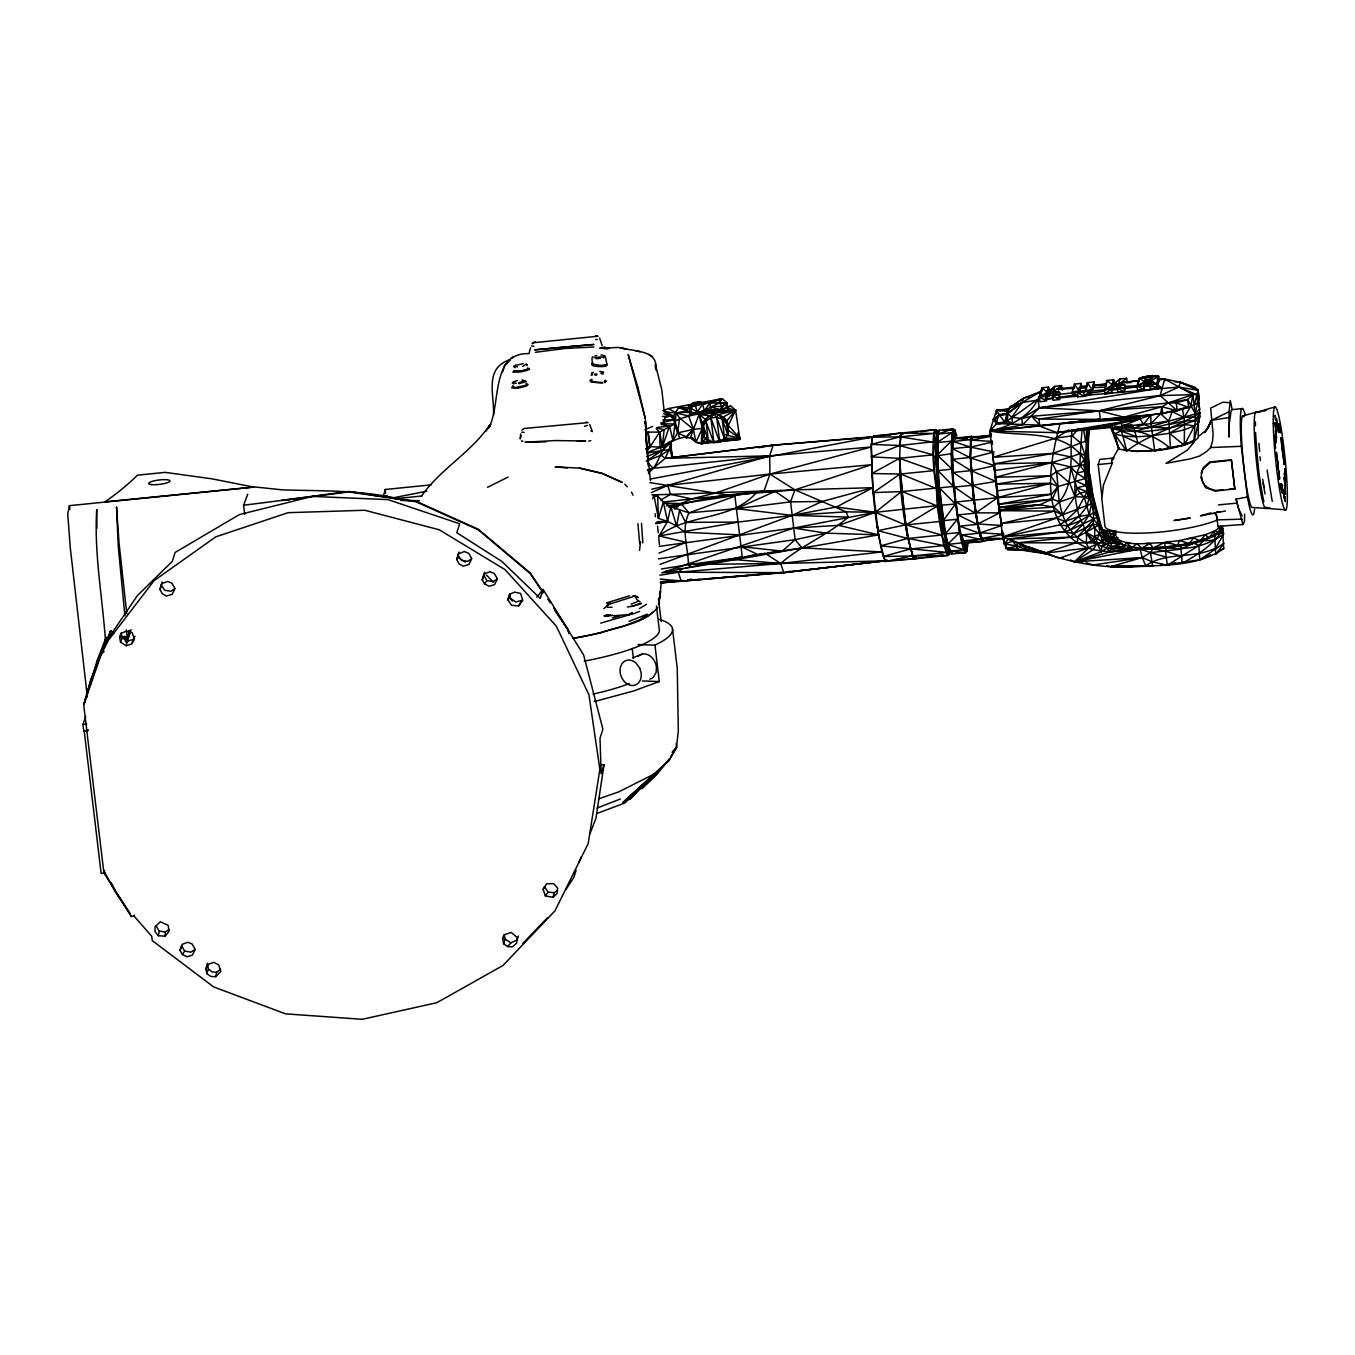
<?xml version="1.0" encoding="UTF-8"?>
<svg xmlns="http://www.w3.org/2000/svg" width="1355" height="1355" viewBox="0 0 1355 1355"><rect width="100%" height="100%" fill="white"/><g stroke="black" fill="none" stroke-linecap="round" stroke-linejoin="round"><path stroke-width="1.5" d="M727.974 409.125L727.025 402.858L722.215 398.709L668.591 408.516L663.205 410.616L673.452 416.019L674.485 423.996L677.602 432.889L686.02 436.75L686.274 437.919L690.474 437.885L695.911 442.255L701.246 443.746L739.898 439.393L735.63 410.277C720.132 410.108 693.828 416.019 704.261 436.92C709.901 445.592 724.197 444 727.686 434.21C734.647 403.959 689.881 413.394 675.298 421.049L672.978 440.697L662.307 447.218L646.403 446.439M908.257 539.476L913.677 558.887L885.459 561.461C873.416 524.029 871.993 483.515 871.367 444.372L899.703 436.903L901.702 432.973L903.074 434.244L900.939 433.041C897.45 474.657 901.532 518.931 913.677 558.887L915.303 557.447L914.71 558.785L947.704 555.465L950.888 552.772L952.006 552.755L951.447 554.043L965.573 552.62L966.945 551.231L967.927 542M996.552 414.24L996.569 410.159L1008.899 409.108M1008.916 409.329L996.569 410.159L989.878 430.992L998.347 504.297L1052.327 499.114L1059.796 501.909L1074.938 496.608L1079.85 493.051L1087.117 491.662L1084.203 459.464L1085.948 455.924L1088.641 429.298M956.952 436.174L954.818 430.06L953.056 428.858L938.93 430.28L937.711 434.074L939.388 521.523L943.842 545.608L947.704 555.465L950.888 552.772L880.598 545.879L907.579 538.443L899.991 474.047L871.892 473.522L871.807 469.355M1059.644 395.999L1059.678 392.476L1058.475 391.663L1047.195 392.188L1039.387 397.151L1039.979 401.724L1044.993 401.165M993.74 453.722L993.063 457.296L999.245 510.649L1053.75 507.041C1077.293 488.376 1068.722 455.941 1072.093 429.823M938.93 430.28L935.238 441.527L899.466 445.507L871.214 456.889L899.432 458.329C902.718 490.9 902.82 524.605 912.931 555.906L945.926 552.586L945.858 535.225L939.354 487.851L953.497 486.428L973.652 500.232L979.326 533.192L982.324 541.475L983.713 540.239L961.457 535.022L959.594 532.515C955.021 498.403 948.06 463.105 953.056 428.858L937.711 434.074C938.558 458.227 935.119 482.177 937.321 506.059C938.659 522.878 946.755 538.121 951.447 554.043C942.47 533.294 942.572 509.903 939.354 487.851L937.982 470.591L952.108 469.169C955.563 496.895 957.443 525.842 965.573 552.62L956.461 552.637M1087.98 432.804L1088.946 498.742L1086.998 506.33L1079.156 516.323L1067.452 525.842L1064.234 531.634L1008.357 539.036L1002.632 537.003L994.655 465.663L970.637 457.956L952.514 448.641L951.244 441.154L937.118 442.577L937.287 443.508L935.238 441.527L933.731 433.481L934.984 429.62L939.049 431.449L937.711 434.074L951.837 432.651L954.056 438.207L952.514 448.641L953.497 486.428L937.982 470.591L935.441 458.955L936.339 431.822L934.984 429.62L901.702 432.973L899.466 445.507L933.239 454.84L935.441 458.955L939.32 505.618L942.436 527.756L948.686 553.263L947.704 555.465L912.931 555.906L914.71 558.785L922.806 557.667M1027.513 550.384L1007.459 549.588L1004.411 543.931L1008.357 539.036L1077.462 536.987L1085.897 532.261L1093.163 524.216C1095.06 497.116 1090.165 468.678 1080.917 443.136L1082.154 429.687M1046.737 397.32L1046.805 393.678L1051.48 393.204L1059.017 394.949L1059.61 399.522L1052.92 400.267L1052.327 395.694L1054.884 386.327L1061.575 385.582L1062.168 390.155M1048.668 554.246L1017.995 549.52L1016.453 545.929L1018.045 542.779L1085.931 542.881L1091.486 541.17L1094.637 536.546L1094.789 528.01L1093.163 524.216L1073.753 533.616L1070.416 537.291L1018.045 542.779L1008.357 539.036C1047.161 556.549 1089.03 569.015 1132.035 566.813C1162.81 564.747 1197.498 567.186 1223.751 548.538L1222.362 526.722L1220.77 527.502L1221.058 529.399C1203.765 546.556 1175.734 545.828 1152.902 548.741C1124.955 549.774 1093.502 558.87 1070.416 537.291C1040.843 508.125 1050.413 459.43 1060.186 423.387L989.878 430.992L991.03 436.7M1161.133 565.442L1199.717 559.784L1223.988 543.203L1215.825 554.534L1214.402 531.109L1219.602 527.586L1221.058 529.399L1223.142 529.178C1213.809 544.846 1197.786 554.551 1182.237 563.307L1180.628 545.743L1152.902 548.741L1150.463 552.637L1142.13 557.566L1110.643 566.661L1106.713 565.831M706.904 442.238L701.246 443.746L702.28 428.434L699.078 414.495C687.984 409.346 674.756 415.629 663.205 410.616L674.654 419.728L679.651 438.326L686.02 436.75L693.438 429.349L699.078 414.495L711.646 411.818L735.63 410.277L728.312 425.385L727.686 434.21L725.636 434.769L739.949 438.41L737.747 432.838M1088.878 429.247L1087.997 453.281L1089.437 481.025M1111.269 425.318L1118.874 449.064L1114.471 433.939L1109.999 425.402L1118.874 449.064C1143.637 453.84 1170.449 450.69 1193.992 441.493L1195.415 416.849L1192.942 394.61L1164.707 379.078L1157.255 379.298M921.027 431.635L934.984 429.62L938.524 431.313L933.731 433.481C929.97 473.573 940.777 512.596 949.686 551.214L965.573 552.62L965.844 542.068L967.792 545.709M1114.166 383.821L1113.641 379.739L1106.95 380.501L1104.444 389.85L1104.969 393.915L1111.642 393.17L1111.845 386.395L1116.537 385.904L1125.294 388.953M1152.309 375.437L1149.904 384.752L1150.446 388.817L1157.119 388.072L1156.594 384.007L1150.632 382.042L1144.382 382.737L1144.179 389.512L1137.489 390.274L1136.964 386.209L1139.064 378.485L1147.905 375.826L1158.61 376.334L1159.169 380.349L1157.627 386.141M1150.446 388.817L1150.632 382.042L1144.704 381.517L1139.064 378.485L1138.268 384.38M933.138 442.12L900.465 436.852L900.939 433.041L874.06 435.971L872.366 437.157L871.367 444.372L899.466 445.507M1198.464 418.356L1198.176 437.817L1193.992 441.493L1199.954 416.341L1198.142 390.308L1195.093 387.242L1180.357 382.178L1164.707 379.078L1158.406 379.705M726.805 408.194L727.025 402.858C713.577 402.774 698.841 402.52 686.917 409.498L678.72 407.415L673.452 416.019L662.358 416.51M669.522 441.832L672.978 440.697L677.602 432.889L693.438 429.349L702.28 428.434L704.261 436.92L702.923 425.877L706.006 421.032L710.918 417.984L713.763 414.105L716.71 417.306L724.603 439.054L722.215 419.169L723.502 416.866L735.63 410.277L699.078 414.495L702.635 423.607L702.297 431.534L704.956 419L699.078 414.495L718.98 410.446L730.633 405.958L735.63 410.277L726.839 420.812L727.686 434.21L722.215 419.169L718.811 414.495L716.71 417.306L719.691 442.103L720.995 439.46M991.335 434.515L989.878 430.992C1021.06 437.106 1064.149 428.62 1084.203 459.464C1071.111 475.148 1074.159 497.963 1079.156 516.323C1082.882 524.927 1088.404 532.803 1085.931 542.881L1088.726 547.86L1074.363 561.868L1070.619 560.005M165.107 936.17L168.985 931.427L168.206 925.38L160.381 921.773L154.944 926.905L155.063 931.664L158.383 935.746L165.107 936.17L165.31 931.969L169.138 929.411M385.193 493.339L385.362 489.477L431.483 484.836M591.644 373.286L592.677 374.336M1151.699 380.941L1151.902 376.995L1156.509 375.521L1159.169 380.349L1156.594 384.007L1149.904 384.752L1157.119 388.072M1242.518 408.6L1231.881 409.633L1231.136 410.819L1229.205 424.318L1229.104 437.123L1229.053 411.734L1230.272 400.521L1232.203 409.684M1002.243 531.245L1002.632 537.003L1064.234 531.634L1073.753 533.616L1082.831 524.453L1089.234 514.934L1091.453 503.874L1087.117 491.662L1084.661 471.269L1079.85 465.426L1080.917 443.136L1072.228 435.87L1055.968 438.088L993.063 457.296L1053.309 453.349L1070.738 456.906L1080.511 453.468L1085.948 455.924L1091.453 503.874L1093.773 512.647L1097.415 517.17L1106.188 538.68L1116.639 542.373C1147.465 555.415 1190.791 545.913 1220.415 532.718L1223.633 533.921L1215.926 547.894C1193.755 559.225 1166.384 551.4 1145.805 565.729L1110.643 566.661L1114.589 565.746M1145.449 381.771L1145.669 377.943L1147.905 375.826L1151.902 376.995L1158.61 376.334L1156.594 384.007L1150.971 380.823L1144.704 381.517L1136.964 386.209L1144.179 389.512L1143.654 385.447L1145.669 377.943L1151.902 376.995L1149.548 379.857M1102.784 531.583L1106.07 532.972L1107.611 539.764L1101.7 546.268L1101.361 551.79L1074.363 561.868L1082.781 561.664M661.155 583.463L659.834 597.098M1197.905 394.102L1198.142 390.308L1180.357 382.178L1174.514 381.72M1219.602 527.586L1219.314 532.024L1220.415 532.718L1215.215 534.954M953.056 428.858L954.056 438.207L971.687 436.429L970.654 439.647L970.637 457.956L973.652 500.232L970.248 457.482L970.654 439.647L971.687 436.429L973.178 437.445M939.472 487.935C935.136 478.027 931.224 465.68 937.372 455.788L951.346 453.654L952.599 459.26L970.248 457.482L971.399 437.75L990.403 435.209M520.642 433.939L520.269 438.935L520.998 435.412M530.55 347.778L528.958 353.638C490.188 352.402 501.265 404.857 488.884 427.807L489.917 424.572C471.76 452.13 440.646 468.762 421.541 495.913M1048.109 392.882L1048.584 387.039L1041.91 387.784L1039.387 397.151L1046.67 400.978L1046.077 396.388L1048.584 387.039L1049.177 391.612M1087.472 446.185L1089.115 429.772M942.894 430.213L954.818 430.06L954.056 438.207L970.654 439.647L953.022 441.425L951.837 432.651L937.118 442.577L937.863 435.175L936.339 431.822L939.049 431.449M971.399 437.75L970.536 447.15L992.131 451.537M1085.948 455.924L1086.591 429.738M1113.285 383.431L1113.641 379.739L1111.117 389.105L1111.642 393.17M1089.183 428.231C1084.847 451.655 1091.91 475.419 1088.946 498.742L1084.237 497.133L1074.938 496.608L1062.405 514.832L1056.29 518.152L1002.632 537.003L1004.411 543.931L1016.453 545.929L1030.223 551.163L1037.998 551.807M900.177 438.224L900.533 434.582M668.591 408.516L676.145 412.97L675.298 421.049L673.452 416.019M639.543 550.418L640.542 541.695M1084.254 395.474L1178.799 387.056L1198.142 390.308L1199.124 398.522L1197.752 402.825L1188.606 407.313L1162.692 413.529L989.878 430.992C1011.541 426.452 1034.712 414.291 1040.843 391.46L1021.992 402.587L1007.866 413.715L1007.053 420.694L1004.749 422.794L996.67 423.573L989.878 430.992L1056.968 432.685L1150.954 423.658L1168.671 421.134L1200.09 412.733L1195.347 420.406C1169.246 430.128 1139.657 434.921 1112.235 428.773L1110.626 425.335M1116.689 536.529L1116.639 542.373L1110.609 542.728L1101.7 546.268L1091.486 541.17L1085.897 532.261L1100.599 524.063L1091.385 489.646L1088.709 471.117M659.309 600.214L660.393 591.745L658.564 604.584L660.562 591.678M1079.867 393.035L1081.104 383.397L1074.43 384.143L1072.364 391.866L1072.94 395.88M677.602 432.889L679.566 417.967L676.145 412.97L687.324 411.226L690.322 412.411L688.696 416.002L693.438 429.349L695.911 442.255L701.975 443.017L712.51 442.018M659.224 546.37L793.657 528.06L875.398 512.309L941.319 505.195L943.503 521.387L941.623 535.022L945.722 544.49L948.178 545.557L948.686 553.263L949.686 551.214L963.828 549.791L964.692 543.253L961.457 535.022L979.326 533.192L1001.836 525.469L1001.21 521.878M1086.845 386.598L1087.371 382.686L1094.044 381.941L1094.586 386.006M1093.011 389.766L1094.044 381.941L1090.927 393.069M1040.809 395.745L1041.91 387.784L1047.195 392.188L1051.48 393.204L1061.575 385.582L1058.509 390.172M1106.103 386.243L1106.95 380.501L1112.252 384.905L1116.537 385.904L1126.632 378.282L1127.157 382.347L1112.252 384.905L1104.444 389.85L1111.117 389.105L1104.969 393.915M600.011 764.898L603.991 764.83L595.98 818.183L590.035 833.664M512.478 386.26L515.205 387.564L525.52 385.379M728.312 425.385L739.949 438.41L701.975 443.017L703.77 432.99L702.28 428.434L695.911 442.255L692.337 437.58M158.383 935.746L159.229 931.054L156.028 925.668M648.757 472.573C658.344 465.375 659.75 452.926 666.643 444.05M1192.959 440.595L1184.27 445.236L1154.697 450.707L1150.954 423.658L1160.574 413.732L1161.879 406.771L1168.501 402.842L1192.942 394.61L1196.753 394.627L1198.142 390.308L1197.956 401.91L1195.076 413.309L1187.674 399.556L1192.942 394.61L1160.1 395.626L1039.234 407.787L1021.755 418.526L1011.812 417.289L1007.866 413.715L999.38 415.121L993.08 419.339L996.67 423.573L1039.658 425.131L1039.014 419.068L1031.629 416.273L1021.755 418.526L1022.517 424.877L989.878 430.992M206.807 973.618L208.399 969.028L207.349 963.32L205.943 968.859L206.807 973.618L210.838 976.464L215.75 976.701L216.58 972.314L220.56 969.13M1114.809 426.198C1137.777 429.823 1163.454 429.112 1184.151 417.509L1190.706 406.297L1192.942 394.61M689.153 411.683L689.966 407.601L688.492 405.721L696.351 404.84M1118.857 384.43L1124.752 384.837L1124.599 391.714L1117.909 392.459L1117.384 388.394L1119.941 379.044L1126.632 378.282M120.544 642.202L122.136 637.629L121.103 632.954L119.663 637.443L120.544 642.202L126.184 645.759L127.133 641.118L133.264 639.509L135.009 636.274M1088.082 465.866L1088.268 439.511M1147.583 377.3L1147.905 375.826M726.839 420.812L727.957 430.162L739.949 438.41L723.13 439.325M1194.653 404.434L1196.753 394.627L1178.799 387.056L1160.1 395.626L1099.295 410.802L1039.014 419.068L1100.328 419.356L1099.295 410.802L1039.234 407.787L1022.517 424.877M663.848 422.591L664.865 417.967M1079.85 465.426L1070.636 466.984L1056.51 471.608L1050.701 475.757L995.349 477.282L1052.039 462.546L1070.636 466.984L1076.869 487.8L1074.938 496.608L1069.603 482.973L1056.51 471.608L1052.039 462.546L993.842 463.884L994.621 470.524L1052.039 462.546L1070.738 456.906L1079.85 465.426L1084.288 464.765L1088.946 498.742M1158.457 379.807L1164.707 379.078L1160.1 395.626L1177.173 410.7L1188.606 407.313L1187.674 399.556L1168.501 402.842L1099.295 410.802L1031.629 416.273L1039.658 425.131L1039.014 425.893L1056.968 432.685L1140.063 418.78L1150.818 415.07L1177.173 410.7L1176.242 402.943L1187.674 399.556M1244.635 514.206L1244.449 521.489L1242.908 524.487L1218.213 526.316M482.245 579.788L484.362 573.859L489.968 571.725L494.304 573.47L497.421 578.805L494.575 584.598L489.24 586.258L484.633 584.039L482.245 579.788L484.633 572.2M1145.229 385.582L1144.907 386.802L1144.382 382.737L1136.964 386.209L1151.902 386.073M1088.488 395.27L1084.661 396.287L1083.373 392.273L1085.355 390.189L1087.371 382.686L1091.944 389.664L1083.373 392.273L1072.364 391.866L1074.532 396.558L1074.007 392.493L1091.944 389.664M160.026 589.476L161.685 583.734L167.58 581.43L171.916 583.175L175.015 588.51L172.187 594.303L166.496 596.031L162.244 593.744L160.026 589.476L162.177 581.922M456.804 559.581L458.447 553.856L464.342 551.553L468.678 553.297L471.794 558.633L468.949 564.425L463.274 566.136L459.006 563.866L456.804 559.581L458.938 552.044M506.448 363.208L506.109 364.393L510.276 359.549C484.057 367.967 494.236 393.865 493.576 414.766M652.704 498.911L653.872 494.914L657.666 496.032L663.357 502.061L670.793 506.787L688.967 512.868L736.544 508.633L790.592 501.875L822.028 501.502L872.891 487.681L871.248 446.981L872.349 437.089L874.585 436.581L773.129 445.185L665.22 458.346L653.161 468.322L647.538 470.066L653.161 468.322L769.708 455.856L871.248 446.981L769.911 474.081L715.982 492.864L691.711 498.911L663.831 501.977M1194.263 441.849L1187.387 450.114L1166.028 463.359L1190.554 458.803L1199.683 455.991L1206.644 451.452L1210.625 447.557L1212.59 440.951L1213.115 434.007L1210.642 408.126L1222.82 402.232L1229.544 402.689M513.85 370.813L521.997 370.694L528.162 368.831L527.62 367.916M507.82 599.706L509.582 593.846L510.564 598.487L515.865 601.993L521.743 600.384L518.677 605.956L511.513 605.295L507.82 599.706L510.158 594.032L514.561 592.084L520.642 593.456L522.793 600.417L518.677 605.956M554.331 892.691L548.064 892.166L544.507 886.509L543.152 889.388L545.354 895.875L552.942 897.315L554.331 892.691L557.159 890.37M90.819 682.886L90.463 684.089L97.103 660.41L106.283 637.324L100.931 653.889L104.149 651.569M502.553 372.066L504.788 364.851M518.338 936.085L517.17 939.879L510.954 942.843L507.6 946.569L503.586 943.724L502.705 938.964L504.145 934.476L505.178 939.151L503.586 943.724M105.097 502.061L105.063 501.858A1047.229 215.038 -6.9 0 0 137.38 475.182L165.191 472.37L212.244 478.874L253.656 487.106L69.427 505.652L67.75 513.918L70.291 547.911L87.364 697.012M104.691 870.52L104.284 871.773L116.818 894.215L130.402 913.744M131.164 916.488L103.912 872.874L83.722 705.007L100.863 655.295L108.298 640.407L154.047 580.685L215.767 536.851L288.107 512.681L364.817 510.259L439.257 529.788L505.025 569.608L556.397 626.247L588.951 694.827L599.859 769.403L588.206 843.538L554.974 910.831L503.027 965.454L436.886 1002.683L362.259 1019.299L285.583 1013.862L213.514 986.863L152.251 940.607L151.726 936.305L134.145 916.2L131.164 916.488L131.537 915.37M134.145 916.2L134.501 915.065M383.109 496.506L385.362 489.477L385.464 493.44M671.47 444.034L665.22 458.346L661.105 455.246L646.233 461.123L661.934 450.639L670.877 442.78L672.029 457.025L669.743 449.403L670.877 442.78L667.812 442.391M603.991 764.83L601.112 773.756L600.028 738.187L602.89 729.142L583.666 655.058L543.118 589.459L536.817 597.165M576.095 870.317L573.792 877.515L565.78 889.744M941.319 505.195L955.377 504.026L954.428 487.072L972.06 485.293L971.467 470.778L994.655 465.663M992.131 441.442L971.247 440.087L972.263 436.886L990.895 435.853M1040.843 391.46L1023.381 398.251L1021.992 402.587L1011.812 417.289L1012.541 423.37L1004.749 422.794L1007.409 413.682L999.329 414.579C985.339 442.916 1039.133 395.796 1038.099 399.996L1039.234 407.787L1161.896 387.869L1156.696 384.295M1098.194 464.545L1099.854 459.396L1113.979 457.973L1111.625 460.7L1112.32 463.122L1103.478 484.921L1102.005 497.488L1098.194 464.545L1112.32 463.122M1143.772 385.921L1147.905 385.362L1149.785 379.536L1153.241 381.924M1178.799 387.056L1180.357 382.178L1187.725 385.853M543.118 589.459L540.222 598.402L501.892 561.444L456.821 532.752L459.684 523.792L387.92 499.605L312.395 496.438L239.445 514.561L175.151 552.434L172.271 561.41L137.312 595.675L107.638 639.526L110.653 630.719L113.752 633.158M710.647 412.75L720.826 409.346L721.792 406.348L727.025 402.858M1210.659 420.507L1208.558 427.045L1204.68 432.702L1210.777 422.37M1130.222 542.762L1126.276 542.61L1124.531 546.455L1112.048 546.895L1085.897 532.261L1096.957 543.44L1101.361 551.79L1106.798 547.996L1111.354 533.87L1116.232 531.109L1102.885 530.906M126.879 641.779L131.029 629.787M690.474 437.885L693.438 429.349L679.566 417.967M650.214 479.077L872.349 437.089L773.129 445.185L769.708 455.856L769.911 474.081L764 491.103L666.592 505.838M126.184 645.759L131.74 643.896L133.264 639.509M1222.362 526.722L1223.633 533.921C1207.999 545.98 1186.116 550.638 1166.689 547.674L1165.469 551.163L1167.316 565.255L1175.378 562.867M661.46 568.981L688.459 564.612L716.609 562.579L742.218 556.583L734.952 496.218L688.967 512.868C680.837 529.28 688.12 547.403 688.459 564.612L691.626 567.186L878.565 534.869L876.939 522.64M87.923 730.819L83.773 731.243L82.943 724.4L85.721 716.626M83.773 731.243L88.278 729.854M180.046 950.312L182.163 944.384L187.769 942.25L192.122 943.995L195.222 949.33L192.376 955.123L187.058 956.766L182.434 954.564L180.046 950.312L181.672 945.807L184.653 951.075L190.936 952.142L194.764 949.584M1006.765 416.256L1004.648 422.201L996.653 422.929L995.061 419.068L999.329 414.579L1004.648 422.201L1007.629 417.289M661.088 582.921L783.766 572.657L887.186 560.36L884.951 560.868L881.919 551.908L801.872 547.877L795.131 539.646L790.592 501.875L794.894 489.883L871.434 464.748L769.911 474.081L667.761 485.378L651.772 489.274M126.659 641.525L130.232 631.684M98.492 659.953L90.429 681.074L84.095 703.872L91.412 678.211L110.653 630.719M244.679 514.443L243.578 505.246L247.762 494.202M578.907 862.712L581.126 856.902M1047.025 553.467L1059.559 558.209L1088.726 547.86L1102.479 541.204L1103.969 538.426L1099.633 523.284L1102.953 530.364L1096.635 539.087L1096.957 543.44L1093.197 549.656L1074.363 561.868L1109.762 551.942L1112.048 546.895L1110.609 542.728L1107.458 536.36L1102.716 532.261M1201.123 473.606L1203.697 467.255L1210.371 461.886L1231.39 459.836L1234.879 488.85L1215.113 491.12L1205.713 487.427L1202.478 482.058L1201.665 476.994M1101.7 546.268L1111.219 549.08L1124.531 546.455L1119.078 540.713L1116.639 542.373L1115.876 538.037C1133.932 550.282 1157.898 537.901 1177.461 545.472L1179.527 540.577L1205.476 534.632L1214.402 531.109L1219.314 532.024L1223.142 529.178L1220.77 527.502M1234.727 489.206L1231.39 459.836M994.096 451.926L970.637 457.956L975.38 513.139L977.751 523.995L1001.836 525.469L999.245 510.649L1039.742 504.771L1052.327 499.114L1058.035 486.564L1056.51 471.608M119.663 637.443L121.679 633.141L126.083 631.193L132.163 632.582L134.331 639.543L131.74 643.896M502.705 938.964L504.721 934.662L511.225 932.392L517.085 937.44L516.56 943.266L512.512 946.823L507.6 946.569M657.615 607.413C644.641 624.062 619.845 625.705 601.637 632.599M205.943 968.859L208.145 964.303L213.802 962.355L218.697 964.879L220.797 971.484L215.75 976.701M971.467 470.778L995.84 481.448L996.027 484.108L1050.701 475.757L1058.035 486.564C1058.526 508.227 1064.895 532.481 1085.931 542.881L1105.223 543.101L1106.188 538.68L1098.634 524.944L1089.234 514.934L1084.237 497.133L1087.117 491.662L1084.288 464.765L1088.082 496.252L1084.237 497.133L1077.445 509.785L1065.03 521.438L1059.356 524.995L1002.632 537.003M1210.608 422.557L1206.949 429.518L1199.311 435.785M1114.809 434.007L1112.32 430.687L1114.471 433.939C1132.373 439.088 1151.36 435.768 1169.433 433.295L1184.27 445.236L1194.5 425.877L1198.955 421.964L1195.347 420.406L1184.524 421.032L1169.06 424.657L1170.466 448.471C1154.883 434.701 1132.661 427.503 1112.235 428.773M719.691 442.103L710.918 417.984L708.953 415.629L706.006 421.032L708.394 440.917L702.635 423.607M1111.625 460.7L1119.095 447.506M645.031 422.997L645.454 420.694L646.233 441.425L650.468 480.618M543.152 889.388L546.675 883.731L553.839 883.748L557.701 888.219L557.007 893.639L552.942 897.315M1064.234 531.634L1070.382 529.907L1097.415 517.17L1098.041 516.153L1095.602 511.513M182.434 954.564L184.653 951.075M484.633 584.039L486.852 580.55L483.871 575.282M647.605 450.385L659.75 432.076L674.485 423.996L661.037 423.759M1097.16 517.559L1098.041 516.153L1099.227 521.506M670.42 757.14L676.535 747.554L678.313 730.531L677.246 668.184L672.554 629.262M547.471 917.725L522.878 943.385M631.701 796.401L624.824 803.007L597.945 813.102M1052.53 389.817L1054.884 386.327L1047.195 392.188M692.236 413.631L696.199 413.36L702.754 404.146L722.215 398.709L719.454 402.689L704.193 410.633L692.236 413.631L689.966 407.601L678.72 407.415L687.324 411.226L686.917 409.498L687.612 412.631M486.14 430.941L490.696 424.555L488.596 427.469M545.354 895.875L548.064 892.166M1177.309 545.388L1189.385 543.507L1193.518 537.884L1200.005 540.899L1215.452 540.103M709.969 403.163L704.193 410.633L722.232 410.599L710.376 406.703L709.969 403.163L722.215 398.709L719.048 400.86M1123.244 424.894L1134.203 428.163L1143.468 424.42L1150.818 415.07L1087.404 420.541M669.404 758.732L656.345 775.077L641.88 788.796M686.274 437.919L693.438 429.349M1214.402 531.109L1208.677 537.986L1189.385 543.507L1179.527 540.577L1164.623 542.525L1153.054 547.945L1150.005 543.558L1146.042 543.406M711.256 440.917L701.975 443.017L707.09 436.903M1074.007 392.493L1077.648 396.829L1084.661 396.287L1089.047 391.019L1085.355 390.189M702.754 404.146L704.193 410.633L720.826 409.346L725.823 403.417L719.454 402.689L721.792 406.348L710.376 406.703L711.358 409.752L717.371 410.294M1058.035 486.564L1050.582 483.278L997.5 497.675L998.347 504.297L1051.599 494.185L1058.035 486.564L1085.304 478.451L1076.564 473.098L1070.636 466.984M1200.005 540.899L1205.476 534.632L1208.677 537.986L1215.537 535.886M605.38 356.856L607.04 364.546L600.841 365.511L592.287 364.072L591.983 357.923L593.151 356.67M1072.228 435.87L1078.766 428.417M521.878 430.094L524.199 428.468L588.155 422.608M641.965 785.832L629.516 799.619L669.573 759.816L676.535 747.554L676.179 743.726M672.385 752.144L676.535 747.554L672.182 752.177M603.822 608.666L610.36 603.127L606.684 602.907L629.465 595.777M1029.478 396.727L1023.381 398.251L1007.849 409.159L1006.257 414.122L1007.053 420.694L1012.541 423.37M1203.765 540.425L1198.853 545.523L1167.316 565.255L1161.167 564.493M1210.371 461.886L1202.444 469.745L1200.92 477.773L1205.713 487.427L1215.384 490.459L1223.175 489.816M526.265 384.617L526.113 383.363M1094.163 519.016L1077.462 536.987L1077.615 542.237L1043.96 553.331L1018.045 542.779L1030.223 551.163L1037.693 551.536M965.573 552.62L964.692 543.253L980.834 539.07L963.185 540.848L963.828 549.791L947.653 544.354L959.594 532.515L956.02 502.011L997.551 497.708L972.636 485.276L970.637 457.956M1115.876 538.037L1116.266 539.951L1109.339 540.662L1115.775 534.954L1106.07 532.972L1108.153 530.991L1111.354 533.87L1116.266 533.176M654.838 773.705L669.573 759.816L622.724 802.634L654.838 773.705L618.727 791.879L599.029 798.722M638.612 601.23L631.159 604.076M993.08 419.339L995.061 419.068L999.38 415.121L1007.409 413.682M767.201 553.145L782.343 551.129L795.131 539.646L825.839 533.142L878.565 534.869L881.919 551.908L780.666 563.477L678.211 572.233L663.611 572.454M674.892 509.192L681.108 503.603L691.711 498.911L727.804 495.354L794.894 489.883L872.891 487.681L873.382 491.797M1070.382 529.907L1080.765 520.608L1093.773 512.647M639.628 611.41L631.972 614.289L613.205 615.848M1195.076 413.309L1199.768 409.193L1196.753 394.627L1197.752 402.825M1123.464 449.352L1126.767 451.029C1148.769 433.905 1177.241 427.536 1200.09 412.733M1195.347 420.406L1199.954 416.341M666.44 443.61L662.307 447.218L659.75 432.076L656.176 428.79M698.265 564.442L780.666 563.477C801.33 545.32 827.77 535.361 848.196 517.102L846.13 511.834L794.894 489.883L769.911 474.081M1088.082 496.252L1086.473 476.858L1089.268 474.961L1087.32 428.011M659.885 575.248L678.211 572.233L682.954 568.406M756.141 492.881C731.039 521.37 688.052 513.105 659.055 535.953L686.206 542.305L658.953 553.094M703.482 564.442L661.799 572.877L793.657 528.06L838.711 525.367L875.398 512.309L901.38 491.594L900.702 474.013L934.018 470.625L899.432 458.329L871.892 473.522L872.315 477.604M606.701 605.499L610.36 603.127M688.848 406.246L693.32 402.808L698.604 401.707L703.652 403.18M1112.252 384.905L1119.941 379.044M600.756 623.114L628.635 615.018L631.82 612.629M1038.099 399.996L1021.992 402.587L1006.257 414.122L1007.866 413.715M121.848 638.815L125.067 636.494L125.558 640.661M1023.381 398.251L1007.849 409.159L1021.992 402.587M964.692 543.253L982.324 541.475L979.326 533.192L959.594 526.18L977.243 524.402L975.922 512.851L997.551 497.708M874.297 500.622L873.331 492.61L899.991 474.047M887.169 560.293L885.459 561.461L911.881 556.007L914.828 558.209L916.099 557.379L914.71 558.785L912.931 555.906M1089.149 475.046L1092.011 497.149M174.575 588.764L170.95 591.237L164.802 590.34L161.296 585.004M471.337 558.887L467.712 561.36L461.581 560.445L458.058 555.127M639.238 620.539L647.334 614.154L629.143 621.352M661.105 455.246L669.743 449.403L647.317 452.977M496.963 579.059L493.135 581.634L486.852 580.55M526.909 365.765L527.315 364.597M513.155 386.039L511.682 387.886L517.678 388.275L526.401 386.107L528.094 384.464L527.078 383.821M1043.841 552.298L1042.52 553.162L1023.161 545.506L1006.054 548.199L1005.461 544.202M1055.968 438.088L1068.841 429.874M911.881 556.007L883.189 556.499L910.17 549.029L943.842 545.608L945.722 544.49M628.635 615.018L632.226 612.866M639.391 608.564L646.572 604.262M510.784 358.347L513.325 356.856M1150.971 380.823L1158.61 376.334M660.766 500.012L670.539 494.355L794.894 489.883M1167.316 565.255L1151.835 561.681L1142.13 557.566L1074.363 561.868L1140.165 548.877L1150.005 543.558M591.102 379.807L589.899 380.467L591.051 382.025L602.721 383.109M584.479 426.334L587.325 425.453M608.48 616.406L606.244 615.983L608.073 614.984L604.228 615.848L608.073 614.984M739.762 534.869L684.919 532.261L676.653 526.062L670.793 506.787L667.592 521.438L659.055 535.953L738.221 522.098L792.116 515.357L836.492 507.007L872.891 487.681L878.565 534.869L838.711 525.367M638.053 644.574L654.973 645.183L661.613 641.694A128.251 26.338 -6.9 0 0 659.004 619.32M514.849 370.626L512.884 372.151L518.965 372.117A8.74 1.304 -10.4 0 0 528.264 369.932L529.636 369.102L528.586 368.408M1052.327 499.114L998.787 507.498L999.617 512.884L977.751 523.995L979.326 533.192L981.85 540.425L983.713 540.239L982.798 540.899L977.751 523.995L972.06 485.293L953.259 472.421L951.346 453.654M532.498 342.815L598.097 336.209M604.093 381.839L605.499 380.416M487.546 487.292L508.091 477.062M591.966 379.146C589.256 382.364 599.757 382.449 602.145 382.33M1229.053 411.734L1211.319 420.372L1229.713 417.408M1094.637 536.546L1099.701 534.158L1103.969 538.426L1106.188 538.68L1102.953 530.364M1210.811 554.601L1199.717 559.784L1198.853 545.523L1193.789 543.101L1189.385 543.507M1220.059 550.265L1223.751 548.538M1049.295 395.745L1046.805 393.678L1039.387 397.151L1046.077 396.388M1104.444 389.85L1111.845 386.395L1115.148 388.783M700.874 414.054L711.358 409.752M660.054 564.391L792.116 515.357L822.028 501.502M646.183 449.183L649.977 447.438L648.266 432.143L659.75 432.076L660.021 447.455L661.934 450.639L646.792 456.466M591.813 373.082L593.422 372.354M704.803 442.137L701.246 443.746L705.091 442.611M790.592 501.875L775.162 491.357L736.544 508.633L792.116 515.357L848.196 517.102M645.962 433.431L648.757 432.194M651.281 492.644L667.761 485.378L769.708 455.856L665.22 458.346L773.129 445.185L758.597 447.709M515.849 365.257L513.579 366.561L515.171 367.662M654.973 645.183L659.258 681.565L633.496 690.999L598.165 700.552A132.434 27.202 -6.9 0 1 594.151 701.331M1121.567 565.763L1110.643 566.661L1152.682 566.288L1150.463 552.637L1140.165 548.877L1142.13 557.566L1145.805 565.729M532.092 343.814L533.142 343.357M644.895 429.687L652.602 426.452M1122.499 384.295L1117.943 386.209L1124.752 384.837M1121.415 424.352L1122.55 426.097L1140.063 418.78L1139.911 417.357L1123.854 417.154L1099.295 410.802L1161.879 406.771L1177.173 410.7M1087.404 443.796L1085.524 441.222L1053.309 453.349L993.842 463.884M604.906 382.635L606.261 381.195L605.024 380.416M1115.775 534.954L1110.49 537.139L1104.63 534.869L1102.106 532.278M522.742 366.477L526.231 363.987M592.237 363.648L593.27 363.242M671.335 507.583C704.448 496.811 740.355 492.441 775.162 491.357M1013.608 406.348L1010.271 406.636L1017.707 403.638M592.457 363.919C588.493 367.273 610.834 367.544 606.379 364.36M647.08 452.587L660.021 447.455M632.853 657.819L642.101 654.16M1080.765 520.608L1067.452 525.842L1059.356 524.995M597.013 808.071L620.319 799.027M701.975 443.017L709.817 440.019M1183.474 444.626L1188.979 442.543M603.314 357.856L604.567 357.398M1045.603 397.201L1051.226 395.101L1047.771 393.882M1266.468 507.397A48.407 4.455 84.2 0 1 1256.627 463.241A48.407 4.455 84.2 0 1 1256.458 412.411L1274.767 406.957M514.578 381.653L512.258 382.957L513.85 384.041M633.276 596.59L609.835 604.042M646.013 448.878L649.977 447.438L647.809 431.855M718.37 400.081L722.215 398.709L695.386 405.687L688.492 405.721M603.415 372.473L600.841 373.184M679.651 438.326L672.978 440.697L669.539 425.995L661.308 424.471M1181.56 445.304L1165.876 448.59M1169.314 428.112L1151.394 427.164L1143.468 424.42L1140.063 418.78L1123.854 417.154L1161.879 406.771L1162.692 413.529L1190.706 406.297M716.609 562.579L723.672 560.174M646.149 448.725L649.977 447.438M1000.566 518.288L999.245 510.649L1054.597 511.14L1062.405 514.832L1091.453 503.874L1094.654 503.992L1091.503 490.087L1090.131 491.425C1096.551 507.498 1097.211 525.046 1102.479 541.204L1106.188 538.68L1101.903 530.787M1044.383 399.386L1052.784 398.556L1052.903 393.509L1058.475 391.663M1002.7 531.634L1004.411 543.931L1012.727 541.238L1016.453 545.929M1056.968 432.685L1060.745 431.466M1109.339 540.662L1116.334 538.409M606.244 615.983L610.444 614.645M1119.078 540.713L1119.332 544.608L1106.798 547.996L1109.762 551.942L1141.723 548.335L1165.215 547.251L1193.789 543.101L1180.849 549.148L1150.463 552.637L1166.215 557.074M1106.07 532.972L1111.896 538.68L1115.351 537.596M1010.271 406.636L1014.082 405.484M668.947 507.227L681.108 503.603L688.967 512.868M1160.625 448.945L1154.697 450.707L1122.889 436.022L1120.111 427.519M730.633 405.958L726.568 408.041L735.63 410.277L718.811 414.495M612.274 618.032L620.167 615.763M1242.687 415.968L1255.678 412.31M1211.048 512.868L1200.428 515.849L1225.462 511.004M706.243 403.079L722.215 398.709M665.695 571.2L678.211 572.233L783.766 572.657L884.951 560.868L780.666 563.477L765.321 553.399L745.148 556.786M1138.048 443.491L1134.88 431.584L1168.671 421.134L1172.211 411.649L1184.151 417.509L1195.415 416.849M664.594 417.594L670.403 416.07L663.645 413.749M1084.237 497.133L1079.85 493.051L1076.869 487.8L1086.151 485.497L1084.661 471.269L1076.564 473.098M992.25 442.035L970.536 447.15L953.022 441.425M1092.35 427.96L1100.48 428.028L1140.063 418.78L1087.625 420.846M1054.597 511.14L1000.989 523.538L1056.29 518.152L1065.03 521.438L1079.156 516.323L1089.234 514.934M594.93 355.891L596.793 355.45M517.305 380.484L513.223 382.042L516.272 383.397M661.071 422.811L674.654 419.728L662.815 419.965M1264.672 410.667L1266.434 410.26L1256.458 412.411M660.681 581.6L683.462 580.651L671.64 580.634M999.245 510.649L1012.473 507.752L1039.742 504.771L1053.75 507.041L1062.405 514.832M631.447 606.464C651.23 599.503 637.443 606.024 627.365 606.972M696.199 413.36L707.462 410.988L697.266 412.089L689.966 407.601M790.134 571.268L786.052 572.149L884.951 560.868M877.481 526.57L877.905 530.652L905.36 524.961L907.494 535.648M604.178 355.433L604.821 356.128L602.399 356.856L594.337 357.601M392.188 498.013L426.876 491.188M601.874 374.048L603.246 373.777M1109.762 551.942L1132.052 547.742L1136.862 543.592L1141.723 548.335M971.247 440.087L991.064 436.361M1078.732 430.263L1140.063 418.78L1062.286 423.268L1081.341 421.1M655.786 523.657L667.592 521.438L676.653 526.062L679.516 510.378L685.596 522.369L738.221 522.098M1059.559 558.209L1063.184 557.549M864.338 438.427L874.585 436.581M687.595 579.906L691.744 579.161M1242.908 524.487L1236.065 499.063L1247.413 497.014A53.404 4.912 84.2 0 0 1254.561 508.769M1049.007 390.003L1053.089 389.275M588.731 441.069L590.814 440.697M1100.48 428.028L1111.896 426.029M961.593 438.173L971.687 436.429M972.636 485.276L995.84 481.448M1170.805 541.526L1164.623 542.525L1165.215 547.251L1166.689 547.674M1187.319 538.884L1193.518 537.884M948.686 553.263L952.006 552.755M1093.434 539.595L1096.635 539.087M658.428 558.819L795.131 539.646M1171.262 546.319L1140.165 548.877M1052.903 393.509L1059.678 392.476L1059.017 394.949L1052.327 395.694L1059.61 399.522M1142.13 557.566L1093.045 565.035L1086.202 562.782M767.337 553.094L801.872 547.877M688.459 564.612L759.088 555.076L741.134 546.675L782.343 551.129M751.28 555.448L755.277 554.856M759.291 554.28L765.321 553.399M900.939 433.041L872.366 437.157L899.703 436.903M913.05 432.804L917.03 432.228M1151.089 450.554L1136.405 451.503L1131.002 450.588M999.109 538.545L982.798 540.899L1003.767 538.579M1122.55 426.097L1131.544 424.809L1134.203 428.163L1134.88 431.584M521.743 432.16L524.131 432.414M979.767 437.004L988.1 435.819M996.721 490.916L1050.582 483.278L996.027 484.108M926.854 557.108L932.918 556.278M938.981 555.448L943.029 554.889M608.141 615.966L613.002 615.289M585.8 422.286L586.867 422.133M1111.896 538.68L1118.095 537.85M1046.382 398.895L1052.598 398.065M1058.814 397.235L1075.396 395.033M1087.828 393.373L1104.393 391.172M1110.609 390.342L1118.908 389.224M1123.041 388.682L1137.556 386.751M653.601 496.574L657.666 496.032L658.411 518.372L667.592 521.438L663.357 502.061L658.411 518.372L653.872 494.914M655.6 523.03L667.592 521.438L657.226 521.675M535.479 352.3L564.561 348.523L593.863 346.982M1154.968 449.996L1160.422 449.284M518.83 383.702L526.401 381.585L522.573 380.535M1043.96 553.331L1088.726 547.86M1072.364 391.866L1079.105 391.053L1081.104 383.397L1081.629 387.462M677.466 568.897L681.514 568.406M685.562 567.914L691.626 567.186M595.675 335.854L596.844 335.701M243.578 505.246L348.896 491.899L416.256 501.841L478.383 529.839L530.262 573.622L543.169 592.897M657.056 427.452L669.539 425.995L662.307 447.218L664.153 429.687L656.819 428.095M1124.057 387.649L1117.384 388.394L1124.599 391.714M1209.371 462.648L1231.238 460.209M595.726 339.546L597.165 339.394M518.779 382.737L525.232 380.823L521.929 380.044M1059.695 389.393L1063.878 388.936M1070.162 388.258L1074.363 387.784M1080.646 387.107L1086.93 386.412M1095.314 385.498L1105.782 384.346M1124.65 382.279L1139.301 380.687L1122.465 382.279M1039.014 425.893L1100.328 419.356L1087.032 420.575M1216.434 511.97L1220.042 511.58M523.233 363.631L514.527 365.664L517.593 367.002M1008.95 409.837L996.569 410.159L999.38 415.121L1005.444 414.495M900.076 468.559L902.21 491.543L935.424 488.156L900.702 474.013M908.273 538.443L941.623 535.022L906.139 524.893L908.273 538.443L943.842 545.608M969.807 541.661L973.788 541.255M104.979 873.027L101.117 873.433L84.112 730.277M1057.307 388.851L1074.109 387.157M1080.426 386.514L1086.727 385.887M1093.028 385.243L1105.646 383.973M1111.947 383.346L1116.147 382.923M1099.633 385.582L1105.934 384.956M1126.92 382.855L1131.12 382.432M1059.627 394.254L1074.346 392.764M1078.546 392.34L1082.747 391.917M1089.064 391.29L1105.883 389.596M1110.084 389.173L1118.485 388.326M1124.786 387.682L1137.404 386.429M1143.705 385.785L1147.905 385.362M105.063 501.858L254.892 486.97L282.602 489.883C323.642 491.204 365.579 489.68 405.518 500.571M900.465 436.852L933.731 433.481L901.702 432.973M1062.185 423.183L1100.328 419.356M963.388 438.444L967.301 438.038M394.559 498.759L421.812 496.015M1256.949 412.479L1259.642 412.208M970.163 446.862L952.514 448.641L951.837 432.651M953.259 472.421L970.891 470.642L952.599 459.26L951.244 441.154L937.22 455.077L952.108 469.169M939.388 521.523L906.139 524.893L937.321 506.059L902.21 491.543M1269.838 507.702L1267.145 507.973A48.052 4.776 82.1 0 1 1265.689 507.109M991.708 538.951L995.603 538.545M947.653 544.354L961.779 542.932L963.828 549.791M897.213 559.276L901.227 558.87M531.617 345.999L534.005 346.304M600.384 358.313L596.048 358.685M1056.985 398.15L1077.97 396.1M661.155 582.819L683.462 580.651L660.275 582.701M716.727 441.611L739.898 439.393L735.901 438.969M1218.535 504.873L1236.607 503.162M660.292 579.059L681.226 581.16L781.852 572.504L769.301 573.538M534.09 342.019L535.31 341.917M1229.036 489.341L1234.879 488.85M687.646 580.296L700.196 579.263M704.397 578.907L716.947 577.874M721.148 577.518L748.366 575.265M752.55 574.927L765.118 573.876M1139.064 378.485L1145.669 377.943L1147.465 380.179M1210.625 447.557L1241.316 446.32L1247.413 497.014M289.835 499.809L281.45 500.435L348.709 491.442L416.121 501.316L478.281 529.229L530.245 572.979L543.152 592.254M296.135 499.351L300.319 499.03M594.777 375.115L596.861 374.962M82.943 724.4L86.771 724.146M1039.742 504.771L998.787 507.498L1012.473 507.752M792.116 515.357L846.13 511.834L875.398 512.309L905.36 524.961M1111.219 549.08L1132.052 547.742L1126.276 542.61M1087.608 420.694L1139.911 417.357M997.5 497.675L1051.599 494.185M1134.694 565.679L1124.006 566.492L1123.397 565.611M874.06 435.971L890.642 434.989M594.777 374.048L596.844 373.929M897.366 559.751L913.677 558.887M120.883 636.681L125.067 636.494M1057.307 389.105L1074.159 388.411M1078.377 388.224L1086.812 387.886M1093.129 387.615L1105.765 387.107M1124.735 386.311L1137.37 385.802M873.331 492.61L901.38 491.594M969.96 541.915L982.324 541.475M1137.506 424.623L1143.468 424.42M651.958 494.88L670.539 494.355L691.711 498.911M1213.995 513.189L1216.367 514.832L1217.197 519.88L1242.264 519.151M1136.388 566.17L1150.818 565.746M546.082 441.798L525.198 442.204L555.55 440.544L585.75 441.036L577.382 441.205M703.567 412.784L696.08 412.902L688.696 416.002L676.145 412.97M718.98 410.446L735.63 410.277M1003.818 538.358L981.308 538.511L1003.987 534.26L979.597 532.752M1007.459 549.588L1019.383 549.588M975.922 512.851L999.617 512.884M607.43 607.243L612.104 607.277M1168.501 402.842L1176.242 402.943L1188.606 407.313M723.672 438.173L739.949 438.41M400.741 500.368L419.491 500.689M1265.164 508.294L1285.743 509.836M664.289 503.112L681.108 503.603M375.132 495.642L387.31 496.049M1136.693 565.746L1152.682 566.288M642.405 680.955L659.258 681.565M599.672 371.422L602.501 371.761M600.942 355.027L602.619 355.112M579.432 468.085L602.077 473.386L622.097 482.346L602.077 473.386L579.432 468.085L555.262 466.916L567.355 467.898M1000.651 410.751L996.569 410.159L1000.718 410.413M1125.328 565.746L1132.035 566.813M1265.926 508.379L1252.46 507.414A46.07 4.234 84.2 0 1 1243.009 458.532A46.07 4.234 84.2 0 1 1243.992 416.866M216.58 972.314L212.278 971.975L208.399 969.028M729.261 559.141L780.666 563.477L783.766 572.657M601.654 348.371L607.277 348.896M1027.683 550.418L1006.054 548.199L1005.969 544.253M720.826 409.346L724.756 409.769M699.078 414.495L708.953 415.629M996.569 410.159L1008.255 411.53M734.952 496.218L649.858 482.617M1093.163 524.216L1098.634 524.944M836.492 507.007L875.398 512.309M1049.414 554.178L1042.52 553.162L1028.801 547.234L1030.223 551.163L1034.983 549.74L1041.25 551.705M159.229 931.054L165.31 931.969M700.45 403.892L693.32 402.808L696.335 404.976M793.657 528.06L825.839 533.142M1155.9 386.802L1161.896 387.869M623.994 348.506L618.287 347.473L599.774 348.201L604.466 347.117L609.394 348.709M620.573 347.829C633.615 351.639 658.733 349.539 655.82 369.746L655.227 365.986M1152.902 548.741L1165.469 551.163L1181.594 556.312M623.808 348.472L626.603 349.031M640.153 351.809L635.19 350.691M1110.609 542.728L1119.332 544.608M591.085 374.996L592.135 375.233M1102.242 529.534L1108.153 530.991M877.905 530.652L907.579 538.443M602.501 372.083L603.551 372.354M521.455 440.883L522.996 441.29M1045.196 552.84L1028.801 547.234L1032.815 548.352M1043.215 552.247L1049.16 553.89M1142.333 376.978L1145.669 377.943L1146.211 382.042M703.55 403.197L698.604 401.707L701.026 403.35M1028.801 547.234L1049.278 553.822M1136.286 436.632L1120.975 430.941L1114.471 433.939L1126.767 451.029L1122.889 436.022M1076.869 487.8L1087.117 491.662M1075.65 480.94L1086.151 485.497M603.771 355.671L604.94 356.213M977.243 524.402L957.748 514.917L975.38 513.139L956.02 502.011M1084.661 396.287L1077.513 392.764L1079.105 391.053L1074.43 384.143M1144.382 382.737L1149.463 385.26M590.848 430.738L592.321 431.635L589.679 424.505M458.346 557.735L465.341 562.071M652.687 356.805L648.74 354.332M505.178 939.151L510.954 942.843M122.136 637.629L127.133 641.118M636.986 599.689L639.983 601.84M1160.574 413.732L1168.671 421.134L1169.06 424.657M728.296 428.553L726.348 423.167L722.215 419.169L716.71 417.306L710.918 417.984L713.899 442.78L704.956 419M624.774 484.26L627.348 486.801M486.36 575.062L493.643 582.277M509.683 598.148L512.596 601.044M939.354 487.851L955.377 504.026L943.266 520.659L957.409 519.236L945.451 533.938L959.594 532.515L961.779 542.932L961.457 535.022M647.622 462.563L653.161 468.322M1205.916 485.835L1208.203 488.359M1102.293 532.21L1107.611 539.764L1108.187 544.202M1242.196 515.865L1238.741 509.497L1236.065 499.063M1094.789 528.01L1099.701 534.158M547.86 599.249L550.198 602.755M553.721 608.022L567.813 629.042L569.083 633.039M554.889 610.428L567.779 629.702L569.032 633.683M116.818 892.996L127.675 909.832M1101.988 530.974L1104.63 534.869M631.447 492.17L633.073 495.185M111.127 882.647L115.734 891.319M723.502 416.866L726.348 423.167M1116.537 385.904L1117.841 388.817M636.071 597.962L636.427 598.893M1089.047 391.019L1090.402 394.779M995.061 419.068L996.67 423.573M655.21 363.936L661.799 389.749L664.238 411.869M678.211 572.233L681.226 581.16M599.604 337.988L602.162 345.661M667.761 485.378L670.539 494.355M1083.373 392.273L1082.967 390.934L1077.513 392.764L1077.648 396.829M695.386 405.687L697.266 412.089M1087.794 476.164L1084.203 459.464L1086.473 476.858M1097.415 517.17L1094.654 503.992L1094.738 507.973M991.792 440.51L992.554 444.321M1182.492 409.108L1184.524 421.032L1184.27 445.236M1262.708 479.365L1264.012 487.377M979.326 533.192L973.974 500.097M1087.354 463.342L1087.93 466.696M1263.148 483.024L1265.011 493.898M1267.077 470.1L1272.243 501.401M1083.644 429.687L1085.524 441.222M672.029 457.025L671.826 452.333L672.47 456.381M937.372 455.788L935.238 441.527L933.239 454.84L899.432 458.329L899.822 464.46M1216.367 514.832L1217.146 520.151A62.313 12.788 -6.9 0 1 1116.097 531.719L1108.204 529.483A64.498 13.211 -7.2 0 1 1104.986 526.451L1101.751 498.267M1087.303 457.262L1088.387 464.934M725.823 403.417L726.5 408.346M1088.624 473.183L1089.403 478.925L1088.726 472.624M1088.759 476.757L1089.318 480.923M1150.632 382.042L1151.174 386.107M1111.845 386.395L1112.37 390.46M1046.805 393.678L1047.398 398.268M1041.91 387.784L1042.3 390.833M703.77 432.99L704.261 436.92M1217.197 519.88L1218.043 526.993M1088.658 472.81L1089.403 478.925M1088.709 475.334L1089.42 481.194M1088.675 478.383L1089.166 482.465M965.844 542.068L966.945 551.231M658.445 598.656L661.189 621.488M656.43 606.041L659.123 628.432A115.192 23.662 -6.9 0 1 584.208 661.189M632.209 648.401L633.412 658.496M128.708 630.498L129.453 636.748M69.427 505.652L69.884 509.514M1259.981 456.669L1260.455 460.548M1087.421 459.328L1088.285 467.187M657.565 526.096L658.276 532.684M126.794 613.815L119.037 542.999L116.53 506.939L118.275 546.522L124.897 615.763M126.388 629.923L127.675 641.982M105.521 641.423C102.54 597.589 93.952 553.348 96.73 509.48L96.916 528.331M658.75 537.393L659.428 544.625M1258.914 443.339L1259.693 451.571M641.491 523.386L642.846 542.949M646.657 446.185L645.42 421.676L648.13 465.646M637.917 523.657L639.679 543.643M1220.77 526.045L1221.058 529.399M655.143 513.731L655.413 516.797M671.826 452.333L672.165 456.364M954.818 430.06L955.546 439.223M648.401 469.711L648.672 473.793M1004.157 538.121L1004.411 543.931M1164.707 379.078L1164.758 380.958M1217.112 518.423L1217.146 520.151M1150.818 415.07L1150.954 423.658M1255.408 421.812L1255.441 425.86M125.405 641.796A240.868 234.686 17.8 0 1 130.097 630.414M638.171 656.464A13.093 10.179 68.1 0 1 649.113 655.346A13.093 10.179 68.1 0 1 656.447 667.033L656.193 672.131L653.686 676.823A13.093 10.179 68.1 0 1 649.756 679.126M601.535 632.582A116.09 23.78 -6.9 0 1 573.199 638.374M652.856 612.087A115.192 23.662 -6.9 0 1 642.609 618.693L623.148 626.366L597.132 633.446A115.192 23.662 -6.9 0 1 572.945 638.273M629.262 683.496A98.966 20.325 -6.9 0 1 593.016 694.065M1241.316 446.32A53.404 4.912 84.2 0 1 1245.211 414.799M1263.893 501.773A48.17 2.71 82.7 0 1 1258.609 470.371M1258.626 470.219A48.086 2.456 84.8 0 1 1255.611 432.567M1283.016 453.468L1283.016 455.991L1281.898 447.065L1283.016 453.468M1277.46 425.165L1277.172 427.333L1276.427 418.576L1277.46 425.165M1278.697 430.331C1277.901 438.613 1276.749 411.564 1278.697 430.331M1276.156 441.561C1275.258 448.844 1274.394 423.421 1276.156 441.561M1279.645 430.822C1279.001 439.681 1277.562 410.751 1279.645 430.822M1284.879 496.692L1285.37 501.486L1284.879 496.692M1281.847 484.362L1282.795 493.169L1281.847 484.362M1284.388 473.132L1285.353 482.058L1284.388 473.132M1276.529 437.445C1275.665 444.186 1274.767 418.526 1276.529 437.445M1275.055 422.523L1276.004 431.415L1275.055 422.523M1282.067 490.646L1281.982 492.746L1280.966 483.803L1282.067 490.646M1280.611 431.432L1280.543 432.719L1280.085 427.977L1280.611 431.432M1279.967 484.057L1280.441 488.799L1279.967 484.057M1277.426 459.752C1276.308 464.257 1275.648 440.917 1277.426 459.752M1275.072 443.475L1275.462 448.031L1275.072 443.475M1284.947 468.644L1285.489 473.369L1284.947 468.644M1275.682 418.847L1275.58 420.067L1275.157 415.341L1275.682 418.847M1285.201 484.548L1285.065 486.377L1284.117 477.299L1285.201 484.548M1283.185 455.653L1284.184 464.477L1283.185 455.653M1279.577 477.976L1279.459 479.247L1278.697 470.524L1279.577 477.976M1284.269 497.302L1284.083 498.217L1283.304 489.324L1284.269 497.302M1277.63 460.802L1278.392 469.694L1277.63 460.802M1281.169 437.699L1281.813 446.371L1281.169 437.699M1284.557 485.429L1285.472 494.185L1284.557 485.429M1184.575 424.538L1169.433 433.295L1184.135 429.857L1194.5 425.877L1184.575 424.538M1190.012 518.033L1174.277 520.506L1190.012 518.033M1051.311 390.308L1047.127 390.765L1051.345 390.409M1149.785 379.536L1145.602 379.993L1149.785 379.536M564.561 346.982L534.649 349.861L593.964 344.458L564.561 346.982M634.885 595.76L632.954 595.777L638.341 597.606L634.885 595.76M1283.473 451.774L1282.779 446.998L1283.473 451.774M639.696 667.998L636.02 663.069A13.093 10.179 68.1 0 0 620.522 666.931A13.093 10.179 68.1 0 0 629.804 685.105A13.093 10.179 68.1 0 0 641.186 673.164L639.696 667.998M638.036 387.784L628.161 354.536L645.42 419.135L638.036 387.784M1087.845 467.424L1087.337 463.596L1087.777 467.526M151.574 484.599A10.738 2.202 -6.9 0 0 169.544 481.652A10.738 2.202 -6.9 0 0 156.926 480.297A10.738 2.202 -6.9 0 0 151.574 484.599M1273.26 423.81A51.846 4.759 84.2 0 0 1284.286 508.819A51.846 4.759 84.2 0 0 1283.236 442.56A51.846 4.759 84.2 0 0 1273.26 423.81"/></g></svg>
